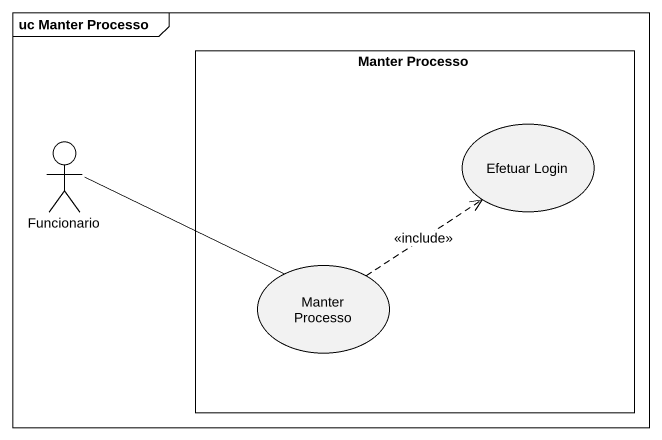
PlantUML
@startuml
mainframe uc Manter Processo
rectangle "Manter Processo" as Manter_Processo {
  usecase "Efetuar Login" as Efetuar_Login
  usecase "Manter Processo" as Manter_Processo_2
}
actor Funcionario
Funcionario -right- Manter_Processo_2
Manter_Processo_2 .up.> Efetuar_Login : <<include>>
@enduml
